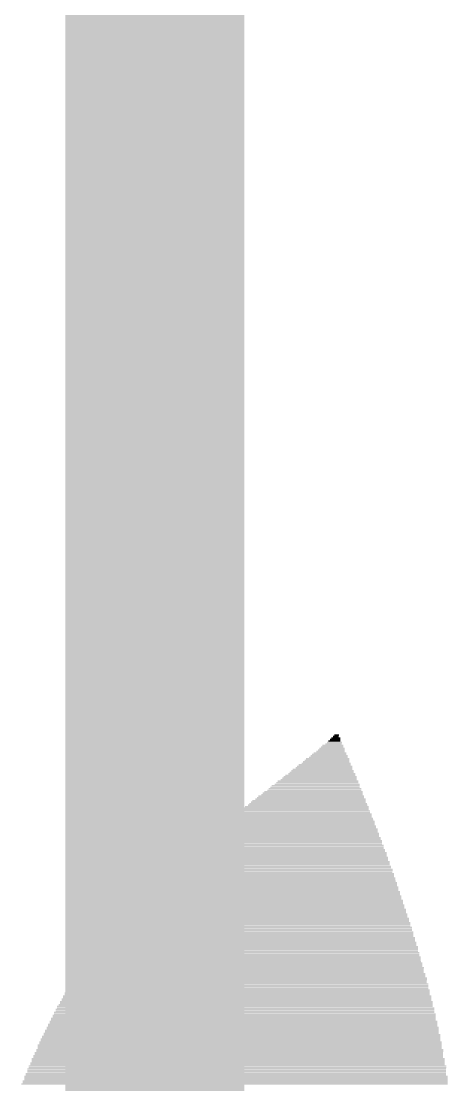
# Model space of a CAD drawing. Extents: x -5.1 to 70.5, y -0.2 to 53.5.
# Drawn here: x 55.399 to 56.125, y 29.193 to 31.005 of the extents above; entities that cross this region are included whole.
import ezdxf

# ---------------------------------------------------------------- set-up
doc = ezdxf.new("R2010")
doc.units = 0
doc.layers.add('1', color=12, linetype='CONTINUOUS')
doc.layers.add('21', color=253, linetype='CONTINUOUS')

# ---------------------------------------------------------------- blocks, each defined once
blk = doc.blocks.new('RECT')
blk.add_solid([(-0.5, -0.5), (0.5, -0.5), (-0.5, 0.5), (0.5, 0.5)])

msp = doc.modelspace()

# ---------------------------------------------------------------- linework, layer by layer
at = {"layer": '1', "const_width": 0.3048}
msp.add_lwpolyline([(55.626, 25.4), (55.626, 36.068)], dxfattribs=at)

# ---------------------------------------------------------------- block references
at = {"layer": '21'}
for p, xscale, yscale in [((55.9333, 29.7814), 0.0178, 0.0024), ((55.9345, 29.7839), 0.0152, 0.0024), ((55.9345, 29.7865), 0.01, 0.0026), ((55.9358, 29.789), 0.0076, 0.0024), ((55.9256, 29.7611), 0.0482, 0.0026), ((55.9269, 29.7636), 0.0456, 0.0024), ((55.9282, 29.7662), 0.0432, 0.0026), ((55.9282, 29.7687), 0.038, 0.0024), ((55.9295, 29.7712), 0.0356, 0.0024), ((55.9307, 29.7738), 0.0278, 0.0026), ((55.932, 29.7763), 0.0254, 0.0024), ((55.932, 29.7789), 0.0202, 0.0026), ((55.918, 29.7433), 0.0786, 0.0024), ((55.9193, 29.7458), 0.0762, 0.0024), ((55.9206, 29.7484), 0.0736, 0.0026), ((55.9218, 29.7509), 0.066, 0.0024), ((55.9231, 29.7535), 0.0634, 0.0026), ((55.9231, 29.756), 0.0584, 0.0024), ((55.9244, 29.7585), 0.0558, 0.0024), ((55.9104, 29.7255), 0.1092, 0.0024), ((55.9117, 29.7281), 0.1066, 0.0026), ((55.9117, 29.7306), 0.1016, 0.0024), ((55.9142, 29.7331), 0.0964, 0.0024), ((55.9155, 29.7357), 0.094, 0.0026), ((55.9155, 29.7382), 0.0888, 0.0024), ((55.918, 29.7408), 0.0838, 0.0026), ((55.9028, 29.7077), 0.1396, 0.0024), ((55.9041, 29.7103), 0.1372, 0.0026), ((55.9053, 29.7128), 0.1294, 0.0024), ((55.9066, 29.7154), 0.127, 0.0026), ((55.9079, 29.7179), 0.1244, 0.0024), ((55.9079, 29.7204), 0.1194, 0.0024), ((55.9104, 29.723), 0.1142, 0.0026), ((55.8952, 29.69), 0.1702, 0.0026), ((55.8964, 29.6925), 0.1676, 0.0024), ((55.8977, 29.695), 0.16, 0.0024), ((55.899, 29.6976), 0.1574, 0.0026), ((55.899, 29.7001), 0.1524, 0.0024), ((55.9002, 29.7027), 0.1498, 0.0026), ((55.9028, 29.7052), 0.1448, 0.0024), ((55.8875, 29.6722), 0.2006, 0.0026), ((55.8876, 29.6747), 0.1956, 0.0024), ((55.8888, 29.6773), 0.193, 0.0026), ((55.8914, 29.6798), 0.188, 0.0024), ((55.8913, 29.6823), 0.1828, 0.0024), ((55.8926, 29.6849), 0.1802, 0.0026), ((55.8939, 29.6874), 0.1726, 0.0024), ((55.8799, 29.6544), 0.231, 0.0024), ((55.8799, 29.6569), 0.226, 0.0024), ((55.8812, 29.6595), 0.2234, 0.0026), ((55.8824, 29.662), 0.2158, 0.0024), ((55.8837, 29.6646), 0.2132, 0.0026), ((55.885, 29.6671), 0.2108, 0.0024), ((55.8863, 29.6696), 0.2032, 0.0024), ((55.8697, 29.6341), 0.2666, 0.0026), ((55.871, 29.6366), 0.259, 0.0024), ((55.8723, 29.6392), 0.2564, 0.0026), ((55.8736, 29.6417), 0.254, 0.0024), ((55.8749, 29.6442), 0.2464, 0.0024), ((55.8761, 29.6468), 0.2438, 0.0026), ((55.8761, 29.6493), 0.2386, 0.0024), ((55.8786, 29.6519), 0.2336, 0.0026), ((55.8609, 29.6163), 0.2946, 0.0024), ((55.8634, 29.6188), 0.2894, 0.0024), ((55.8647, 29.6214), 0.287, 0.0026), ((55.8647, 29.6239), 0.282, 0.0024), ((55.8672, 29.6265), 0.2768, 0.0026), ((55.8685, 29.629), 0.2742, 0.0024), ((55.8685, 29.6315), 0.2692, 0.0024), ((55.8532, 29.5985), 0.325, 0.0024), ((55.8558, 29.6011), 0.32, 0.0026), ((55.8558, 29.6036), 0.315, 0.0024), ((55.8571, 29.6061), 0.3124, 0.0024), ((55.8583, 29.6087), 0.3098, 0.0026), ((55.8596, 29.6112), 0.3022, 0.0024), ((55.8609, 29.6138), 0.2998, 0.0026), ((55.8457, 29.5807), 0.3556, 0.0024), ((55.8456, 29.5833), 0.3504, 0.0026), ((55.8482, 29.5858), 0.3454, 0.0024), ((55.8494, 29.5884), 0.3428, 0.0026), ((55.8495, 29.5909), 0.3378, 0.0024), ((55.852, 29.5934), 0.3328, 0.0024), ((55.852, 29.596), 0.3276, 0.0026), ((55.8367, 29.563), 0.3834, 0.0026), ((55.8393, 29.5655), 0.3784, 0.0024), ((55.8393, 29.568), 0.3734, 0.0024), ((55.8406, 29.5706), 0.3708, 0.0026), ((55.8418, 29.5731), 0.3682, 0.0024), ((55.8418, 29.5757), 0.3632, 0.0026), ((55.8444, 29.5782), 0.3582, 0.0024), ((55.8304, 29.5452), 0.4114, 0.0026), ((55.8304, 29.5477), 0.4064, 0.0024), ((55.8329, 29.5503), 0.4012, 0.0026), ((55.8342, 29.5528), 0.3988, 0.0024), ((55.8342, 29.5553), 0.3936, 0.0024), ((55.8355, 29.5579), 0.3912, 0.0026), ((55.8368, 29.5604), 0.3886, 0.0024), ((55.824, 29.5274), 0.4342, 0.0024), ((55.8253, 29.5299), 0.4318, 0.0024), ((55.8253, 29.5325), 0.4266, 0.0026), ((55.8266, 29.535), 0.4242, 0.0024), ((55.8279, 29.5376), 0.4216, 0.0026), ((55.8279, 29.5401), 0.4166, 0.0024), ((55.8291, 29.5426), 0.414, 0.0024), ((55.8177, 29.5096), 0.4572, 0.0024), ((55.819, 29.5122), 0.4546, 0.0026), ((55.8202, 29.5147), 0.452, 0.0024), ((55.8202, 29.5172), 0.447, 0.0024), ((55.8215, 29.5198), 0.4444, 0.0026), ((55.8228, 29.5223), 0.442, 0.0024), ((55.8228, 29.5249), 0.4368, 0.0026), ((55.8126, 29.4893), 0.4826, 0.0024), ((55.8139, 29.4918), 0.48, 0.0024), ((55.8139, 29.4944), 0.475, 0.0026), ((55.8152, 29.4969), 0.4724, 0.0024), ((55.8152, 29.502), 0.4674, 0.0024), ((55.8164, 29.4995), 0.4698, 0.0026), ((55.8164, 29.5045), 0.4648, 0.0024), ((55.8177, 29.5071), 0.4622, 0.0026), ((55.8075, 29.4715), 0.5028, 0.0024), ((55.8088, 29.4741), 0.5004, 0.0026), ((55.8101, 29.4766), 0.4978, 0.0024), ((55.8101, 29.4817), 0.4928, 0.0026), ((55.8101, 29.4791), 0.4928, 0.0024), ((55.8114, 29.4842), 0.4902, 0.0024), ((55.8113, 29.4868), 0.485, 0.0026), ((55.8037, 29.4563), 0.5206, 0.0026), ((55.805, 29.4537), 0.5232, 0.0024), ((55.805, 29.4588), 0.5182, 0.0024), ((55.8063, 29.4614), 0.5156, 0.0026), ((55.8063, 29.4664), 0.5106, 0.0024), ((55.8063, 29.4639), 0.5106, 0.0024), ((55.8076, 29.469), 0.508, 0.0026), ((55.7999, 29.436), 0.5434, 0.0026), ((55.7999, 29.4385), 0.5384, 0.0024), ((55.8012, 29.4436), 0.536, 0.0026), ((55.8012, 29.441), 0.536, 0.0024), ((55.8012, 29.4461), 0.5308, 0.0024), ((55.8024, 29.4487), 0.5282, 0.0026), ((55.8037, 29.4512), 0.5256, 0.0024), ((55.7961, 29.4182), 0.5612, 0.0026), ((55.7961, 29.4207), 0.5562, 0.0024), ((55.7974, 29.4258), 0.5538, 0.0024), ((55.7974, 29.4233), 0.5538, 0.0026), ((55.7987, 29.4283), 0.5512, 0.0024), ((55.7986, 29.4309), 0.546, 0.0026), ((55.7999, 29.4334), 0.5434, 0.0024), ((55.7923, 29.4029), 0.574, 0.0024), ((55.7936, 29.4004), 0.5766, 0.0024), ((55.7935, 29.4055), 0.5714, 0.0026), ((55.7948, 29.4106), 0.5688, 0.0026), ((55.7948, 29.408), 0.5688, 0.0024), ((55.7948, 29.4131), 0.5638, 0.0024), ((55.7961, 29.4156), 0.5612, 0.0024), ((55.7898, 29.3826), 0.5944, 0.0024), ((55.7897, 29.3877), 0.5892, 0.0024), ((55.7897, 29.3852), 0.5892, 0.0026), ((55.791, 29.3902), 0.5866, 0.0024), ((55.791, 29.3953), 0.5816, 0.0024), ((55.7923, 29.3928), 0.5842, 0.0026), ((55.7923, 29.3979), 0.579, 0.0026), ((55.7859, 29.3674), 0.607, 0.0026), ((55.7872, 29.3648), 0.6096, 0.0024), ((55.7872, 29.3699), 0.6044, 0.0024), ((55.7885, 29.375), 0.602, 0.0024), ((55.7885, 29.3725), 0.602, 0.0026), ((55.7885, 29.3775), 0.5968, 0.0024), ((55.7898, 29.3801), 0.5944, 0.0026), ((55.7834, 29.3445), 0.6274, 0.0024), ((55.7834, 29.3496), 0.6222, 0.0024), ((55.7834, 29.3471), 0.6222, 0.0026), ((55.7847, 29.3521), 0.6198, 0.0024), ((55.7847, 29.3572), 0.6146, 0.0024), ((55.786, 29.3547), 0.6172, 0.0026), ((55.7859, 29.3623), 0.612, 0.0024), ((55.7859, 29.3598), 0.612, 0.0026), ((55.7796, 29.3267), 0.64, 0.0024), ((55.7809, 29.3293), 0.6376, 0.0026), ((55.7822, 29.3344), 0.635, 0.0026), ((55.7822, 29.3318), 0.635, 0.0024), ((55.7821, 29.3394), 0.6298, 0.0024), ((55.7821, 29.3369), 0.6298, 0.0024), ((55.7834, 29.342), 0.6274, 0.0026), ((55.7783, 29.3115), 0.6526, 0.0024), ((55.7783, 29.309), 0.6526, 0.0026), ((55.7783, 29.3166), 0.6476, 0.0026), ((55.7796, 29.314), 0.6502, 0.0024), ((55.7796, 29.3217), 0.6452, 0.0026), ((55.7796, 29.3191), 0.6452, 0.0024), ((55.7809, 29.3242), 0.6426, 0.0024), ((55.7758, 29.2912), 0.668, 0.0026), ((55.7758, 29.2963), 0.663, 0.0026), ((55.7758, 29.2937), 0.663, 0.0024), ((55.7771, 29.3013), 0.6604, 0.0024), ((55.7771, 29.2988), 0.6604, 0.0024), ((55.777, 29.3064), 0.6552, 0.0024), ((55.777, 29.3039), 0.6552, 0.0026), ((55.7733, 29.2759), 0.6782, 0.0024), ((55.7733, 29.2734), 0.6782, 0.0024), ((55.7732, 29.281), 0.673, 0.0024), ((55.7745, 29.2785), 0.6756, 0.0026), ((55.7745, 29.2861), 0.6704, 0.0024), ((55.7745, 29.2836), 0.6704, 0.0026), ((55.7758, 29.2886), 0.668, 0.0024), ((55.7707, 29.2607), 0.6882, 0.0024), ((55.7707, 29.2582), 0.6882, 0.0026), ((55.7707, 29.2556), 0.6882, 0.0024), ((55.772, 29.2658), 0.6858, 0.0026), ((55.772, 29.2632), 0.6858, 0.0024), ((55.772, 29.2709), 0.6808, 0.0026), ((55.772, 29.2683), 0.6808, 0.0024), ((55.7682, 29.2378), 0.7036, 0.0024), ((55.7681, 29.2429), 0.6984, 0.0024), ((55.7681, 29.2404), 0.6984, 0.0026), ((55.7694, 29.248), 0.6958, 0.0024), ((55.7694, 29.2455), 0.6958, 0.0026), ((55.7707, 29.2531), 0.6934, 0.0026), ((55.7707, 29.2505), 0.6934, 0.0024), ((55.7656, 29.2201), 0.7136, 0.0026), ((55.7656, 29.2175), 0.7136, 0.0024), ((55.7669, 29.2251), 0.7112, 0.0024), ((55.7669, 29.2226), 0.7112, 0.0024), ((55.7669, 29.2302), 0.706, 0.0024), ((55.7669, 29.2277), 0.706, 0.0026), ((55.7682, 29.2353), 0.7036, 0.0024), ((55.7682, 29.2328), 0.7036, 0.0026), ((55.7631, 29.1997), 0.7238, 0.0024), ((55.7644, 29.2074), 0.7214, 0.0026), ((55.7644, 29.2048), 0.7214, 0.0024), ((55.7644, 29.2023), 0.7214, 0.0026), ((55.7643, 29.2124), 0.7162, 0.0024), ((55.7643, 29.2099), 0.7162, 0.0024), ((55.7656, 29.215), 0.7136, 0.0026), ((55.7618, 29.1947), 0.7264, 0.0026), ((55.7631, 29.1972), 0.7238, 0.0024)]:
    msp.add_blockref('RECT', p, dxfattribs=dict(at, xscale=xscale, yscale=yscale))

doc.saveas('drawing.dxf')
